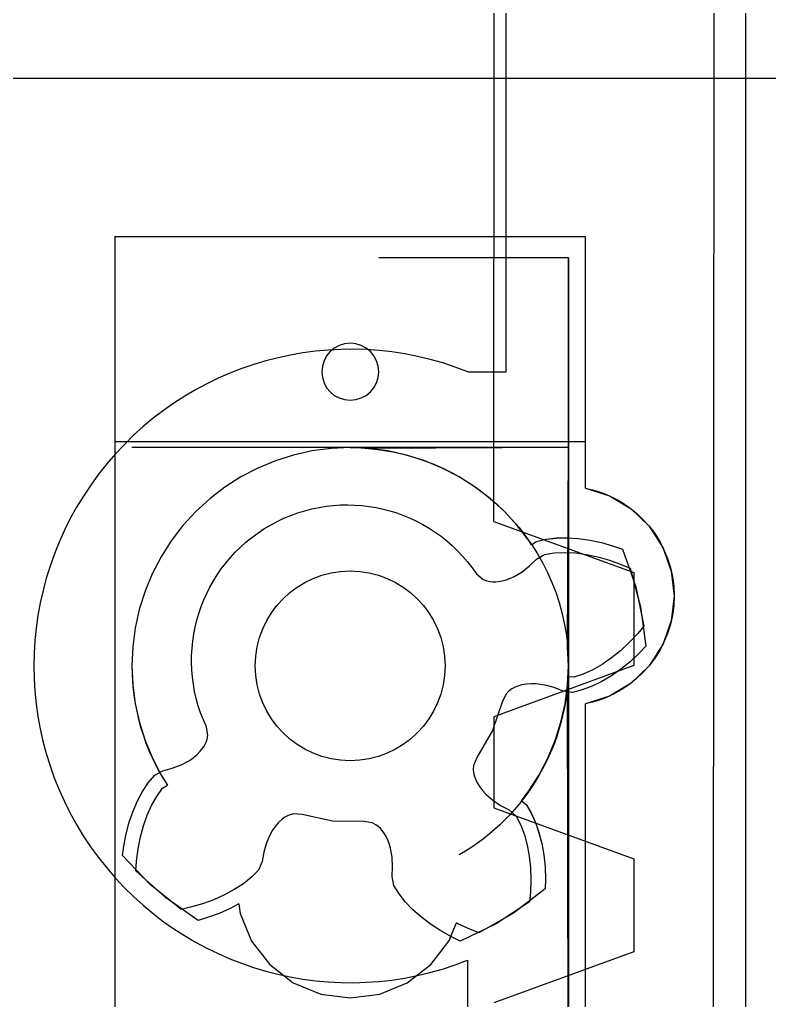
# Model space of a CAD drawing. Header units: millimetres. Extents: x -658 to 1307, y -81 to 472.
# Drawn here: x 647.59 to 667.35, y 362.28 to 388.12 of the extents above; entities that cross this region are included whole.
import ezdxf

# ---------------------------------------------------------------- set-up
doc = ezdxf.new("R2010")
doc.units = ezdxf.units.MM
doc.layers.get('0').update_dxf_attribs({"true_color": 0xffffff})
for name, color, linetype, true_color in [('a', 7, 'Continuous', 0xffffff), ('gears', 134, 'Continuous', 0x009987), ('Layer2', 36, 'Continuous', 0x664400), ('Layer3', 134, 'Continuous', 0x009987), ('Layer4', 252, 'Continuous', 0x777799), ('Layer5', 134, 'Continuous', 0x009987), ('servo', 36, 'Continuous', 0x664400)]:
    doc.layers.add(name, color=color, linetype=linetype, true_color=true_color)

# ---------------------------------------------------------------- blocks, each defined once
blk = doc.blocks.new('Group_6')
at = {"color": 7, "true_color": 0xffffff}
for p, q in [((25.868, 89.186, 0), (25.868, 6.143, 0)), ((25.868, 89.186, 5), (25.868, 6.143, 5)), ((32.169, 34.225, 0), (32.169, 64.106, 0)), ((32.169, 34.225, 5), (32.169, 64.106, 5)), ((33.185, 34.225, 0), (32.169, 34.225, 0)), ((33.185, 34.225, 5), (32.169, 34.225, 5)), ((32.169, 34.225, 0), (32.169, 34.225, 5)), ((33.185, 34.225, 0), (33.185, 34.225, 5)), ((33.19, 18.719, 0), (33.205, 6.143, 0)), ((33.19, 18.719, 5), (33.205, 6.143, 5)), ((33.19, 18.719, 0), (33.19, 18.719, 5))]:
    blk.add_line(p, q, dxfattribs=at)
for p, q in [((34.927, 34.707, 0), (34.927, 34.707, 5)), ((35.827, 34.804, 0), (35.827, 34.804, 5)), ((36.732, 34.803, 0), (36.732, 34.803, 5)), ((37.631, 34.704, 0), (37.631, 34.704, 5)), ((34.043, 34.514, 0), (34.043, 34.513, 5)), ((38.515, 34.508, 0), (38.515, 34.508, 5)), ((39.372, 34.218, 0), (39.372, 34.218, 5)), ((40.192, 33.837, 0), (40.192, 33.837, 5)), ((40.967, 33.369, 0), (40.967, 33.369, 5)), ((41.686, 32.819, 0), (41.686, 32.819, 5)), ((42.342, 32.196, 0), (42.342, 32.196, 5)), ((42.926, 31.505, 0), (42.926, 31.505, 5)), ((43.432, 30.754, 0), (43.432, 30.754, 5)), ((43.853, 29.954, 0), (43.853, 29.953, 5)), ((44.186, 29.112, 0), (44.186, 29.112, 5)), ((44.425, 28.239, 0), (44.425, 28.239, 5)), ((44.568, 27.346, 0), (44.568, 27.346, 5)), ((44.614, 26.442, 0), (44.614, 26.442, 5)), ((44.562, 25.539, 0), (44.562, 25.539, 5)), ((44.412, 24.646, 0), (44.412, 24.646, 5)), ((44.167, 23.775, 0), (44.167, 23.775, 5)), ((43.828, 22.936, 0), (43.828, 22.936, 5)), ((43.401, 22.138, 0), (43.401, 22.138, 5)), ((42.89, 21.391, 0), (42.89, 21.391, 5)), ((42.301, 20.705, 0), (42.301, 20.704, 5)), ((41.641, 20.085, 0), (41.641, 20.085, 5)), ((40.918, 19.541, 0), (40.918, 19.541, 5)), ((40.14, 19.079, 0), (40.14, 19.079, 5)), ((39.317, 18.703, 0), (39.317, 18.703, 5)), ((33.986, 18.446, 0), (33.986, 18.446, 5)), ((38.458, 18.419, 0), (38.458, 18.419, 5)), ((34.869, 18.245, 0), (34.869, 18.245, 5)), ((35.768, 18.142, 0), (35.768, 18.142, 5)), ((36.673, 18.137, 0), (36.673, 18.137, 5)), ((37.573, 18.229, 0), (37.573, 18.229, 5))]:
    blk.add_line(p, q)
at = {"color": 7, "true_color": 0xffffff, "extrusion": (-6.16677e-17, -2.45318e-17, -1)}
for centre in [(-36.27, 26.472, 0), (-36.27, 26.472, -5)]:
    blk.add_arc(centre, 8.345, 68.307, 291.6666, dxfattribs=at)
blk = doc.blocks.new('Group_25')
for p, q in [((70.427, 21.714, 0.005), (70.427, 21.714, 4.505)), ((70.916, 21.823, 0.005), (70.916, 21.823, 4.505)), ((71.414, 21.888, 0.005), (71.414, 21.889, 4.505)), ((72.416, 21.889, 0.005), (72.416, 21.889, 4.505)), ((72.913, 21.823, 0.004), (72.913, 21.823, 4.504)), ((73.403, 21.715, 0.004), (73.403, 21.715, 4.504)), ((69.948, 21.563, 0.006), (69.948, 21.563, 4.506)), ((73.881, 21.564, 0.004), (73.881, 21.564, 4.504)), ((69.485, 21.371, 0.006), (69.485, 21.371, 4.506)), ((74.345, 21.372, 0.004), (74.345, 21.372, 4.504)), ((69.04, 21.139, 0.006), (69.04, 21.139, 4.506)), ((74.79, 21.141, 0.004), (74.79, 21.141, 4.504)), ((68.617, 20.87, 0.006), (68.617, 20.87, 4.506)), ((75.213, 20.871, 0.004), (75.213, 20.871, 4.504)), ((68.219, 20.564, 0.006), (68.219, 20.564, 4.506)), ((75.611, 20.566, 0.003), (75.611, 20.566, 4.503)), ((67.849, 20.225, 0.007), (67.849, 20.225, 4.507)), ((75.981, 20.227, 0.003), (75.981, 20.227, 4.503)), ((67.511, 19.855, 0.007), (67.511, 19.855, 4.507)), ((76.32, 19.858, 0.003), (76.32, 19.858, 4.503)), ((67.205, 19.457, 0.007), (67.205, 19.457, 4.507)), ((76.625, 19.46, 0.003), (76.625, 19.46, 4.503)), ((66.936, 19.034, 0.007), (66.936, 19.034, 4.507)), ((66.704, 18.589, 0.007), (66.704, 18.589, 4.507)), ((66.512, 18.126, 0.007), (66.512, 18.126, 4.507)), ((66.362, 17.647, 0.007), (66.362, 17.647, 4.507)), ((66.253, 17.157, 0.007), (66.253, 17.158, 4.507)), ((66.188, 16.66, 0.007), (66.188, 16.66, 4.507)), ((66.188, 15.658, 0.007), (66.188, 15.658, 4.507)), ((77.644, 15.661, 0.003), (77.644, 15.661, 4.503)), ((66.254, 15.16, 0.007), (66.254, 15.161, 4.507)), ((77.579, 15.163, 0.003), (77.579, 15.163, 4.503)), ((66.363, 14.671, 0.007), (66.363, 14.671, 4.507)), ((77.471, 14.674, 0.003), (77.471, 14.674, 4.503)), ((66.513, 14.192, 0.007), (66.513, 14.193, 4.507)), ((77.32, 14.195, 0.003), (77.32, 14.195, 4.503)), ((66.706, 13.729, 0.007), (66.706, 13.729, 4.507)), ((77.128, 13.732, 0.003), (77.128, 13.732, 4.503)), ((66.937, 13.284, 0.007), (66.937, 13.284, 4.507)), ((76.897, 13.287, 0.003), (76.897, 13.287, 4.503)), ((76.627, 12.864, 0.003), (76.627, 12.864, 4.503)), ((69.02, 9.633, 0.006), (69.02, 9.633, 4.506)), ((69.32, 8.91, 0.006), (69.32, 8.91, 4.506)), ((74.516, 8.911, 0.004), (74.516, 8.911, 4.504)), ((69.797, 8.289, 0.006), (69.797, 8.289, 4.506)), ((74.04, 8.29, 0.004), (74.04, 8.29, 4.504)), ((70.418, 7.812, 0.005), (70.418, 7.812, 4.505)), ((73.418, 7.813, 0.004), (73.418, 7.813, 4.504)), ((71.142, 7.512, 0.005), (71.142, 7.513, 4.505)), ((72.695, 7.513, 0.005), (72.695, 7.513, 4.505)), ((71.918, 7.41, 0.005), (71.918, 7.411, 4.505))]:
    blk.add_line(p, q)
at = {"color": 7, "true_color": 0xffffff}
for p, q in [((71.915, 21.91, 0.005), (71.915, 21.911, 4.505)), ((76.694, 19.352, 0.004), (76.694, 19.352, 4.504)), ((66.166, 16.159, 0.007), (66.166, 16.159, 4.507)), ((76.428, 12.603, 0.004), (76.428, 12.603, 4.504)), ((67.05, 10.054, 0.005), (66.272, 10.764, 0.005)), ((67.05, 10.054, 4.505), (66.272, 10.764, 4.505)), ((66.272, 10.764, 0.005), (66.272, 10.764, 4.505)), ((68.986, 9.891, 0.005), (68.986, 9.891, 4.505))]:
    blk.add_line(p, q, dxfattribs=at)
for points in [[(71.915, 21.911, 4.505), (71.414, 21.889, 4.505), (70.916, 21.823, 4.505), (70.427, 21.714, 4.505), (69.948, 21.563, 4.506), (69.485, 21.371, 4.506), (69.04, 21.139, 4.506), (68.617, 20.87, 4.506), (68.219, 20.564, 4.506), (67.849, 20.225, 4.507), (67.511, 19.855, 4.507), (67.205, 19.457, 4.507), (66.936, 19.034, 4.507), (66.704, 18.589, 4.507), (66.512, 18.126, 4.507), (66.362, 17.647, 4.507), (66.253, 17.158, 4.507), (66.188, 16.66, 4.507), (66.166, 16.159, 4.507)], [(71.915, 21.91, 0.005), (71.414, 21.888, 0.005), (70.916, 21.823, 0.005), (70.427, 21.714, 0.005), (69.948, 21.563, 0.006), (69.485, 21.371, 0.006), (69.04, 21.139, 0.006), (68.617, 20.87, 0.006), (68.219, 20.564, 0.006), (67.849, 20.225, 0.007), (67.511, 19.855, 0.007), (67.205, 19.457, 0.007), (66.936, 19.034, 0.007), (66.704, 18.589, 0.007), (66.512, 18.126, 0.007), (66.362, 17.647, 0.007), (66.253, 17.157, 0.007), (66.188, 16.66, 0.007), (66.166, 16.159, 0.007)], [(76.694, 19.352, 4.504), (76.625, 19.46, 4.503), (76.32, 19.858, 4.503), (75.981, 20.227, 4.503), (75.611, 20.566, 4.503), (75.213, 20.871, 4.504), (74.79, 21.141, 4.504), (74.345, 21.372, 4.504), (73.881, 21.564, 4.504), (73.403, 21.715, 4.504), (72.913, 21.823, 4.504), (72.416, 21.889, 4.505), (71.915, 21.911, 4.505)], [(76.694, 19.352, 0.004), (76.625, 19.46, 0.003), (76.32, 19.858, 0.003), (75.981, 20.227, 0.003), (75.611, 20.566, 0.003), (75.213, 20.871, 0.004), (74.79, 21.141, 0.004), (74.345, 21.372, 0.004), (73.881, 21.564, 0.004), (73.403, 21.715, 0.004), (72.913, 21.823, 0.004), (72.416, 21.889, 0.005), (71.915, 21.91, 0.005)], [(66.166, 16.159, 0.007), (66.188, 15.658, 0.007), (66.254, 15.16, 0.007), (66.363, 14.671, 0.007), (66.513, 14.192, 0.007), (66.706, 13.729, 0.007), (66.937, 13.284, 0.007), (67.106, 13.019, 0.006)], [(76.428, 12.603, 0.004), (76.627, 12.864, 0.003), (76.897, 13.287, 0.003), (77.128, 13.732, 0.003), (77.32, 14.195, 0.003), (77.471, 14.674, 0.003), (77.579, 15.163, 0.003), (77.644, 15.661, 0.003), (77.654, 15.875, 0.004)], [(76.428, 12.603, 4.504), (76.627, 12.864, 4.503), (76.897, 13.287, 4.503), (77.128, 13.732, 4.503), (77.32, 14.195, 4.503), (77.471, 14.674, 4.503), (77.579, 15.163, 4.503), (77.644, 15.661, 4.503), (77.654, 15.875, 4.504)], [(68.986, 9.891, 0.005), (69.02, 9.633, 0.006), (69.32, 8.91, 0.006), (69.797, 8.289, 0.006), (70.418, 7.812, 0.005), (71.142, 7.512, 0.005), (71.918, 7.41, 0.005), (72.695, 7.513, 0.005), (73.418, 7.813, 0.004), (74.04, 8.29, 0.004), (74.516, 8.911, 0.004), (74.715, 9.391, 0.004)], [(68.986, 9.891, 4.505), (69.02, 9.633, 4.506), (69.32, 8.91, 4.506), (69.797, 8.289, 4.506), (70.418, 7.812, 4.505), (71.142, 7.513, 4.505), (71.918, 7.411, 4.505), (72.695, 7.513, 4.505), (73.418, 7.813, 4.504), (74.04, 8.29, 4.504), (74.516, 8.911, 4.504), (74.715, 9.391, 4.504)]]:
    blk.add_polyline3d(points, dxfattribs=at)
at = {"color": 7, "true_color": 0xffffff, "extrusion": (0.000409948, -5.98058e-09, 1)}
blk.add_arc((71.914, 16.161, 4.534), 5.75, 180.0146, 213.1508, dxfattribs=at)
at = {"layer": 'a', "color": 7, "true_color": 0xffffff}
for p, q in [((76.694, 19.352, 0.004), (76.821, 19.44, 0.005)), ((76.694, 19.352, 4.504), (76.821, 19.44, 4.505)), ((76.821, 19.44, 0.005), (77.077, 19.499, 0.005)), ((76.821, 19.44, 4.505), (77.077, 19.499, 4.505)), ((76.821, 19.44, 0.005), (76.821, 19.44, 4.505)), ((77.077, 19.499, 4.505), (77.349, 19.53, 4.505)), ((77.077, 19.499, 0.005), (77.349, 19.529, 0.005)), ((77.077, 19.499, 0.005), (77.077, 19.499, 4.505)), ((77.349, 19.529, 0.005), (77.634, 19.535, 0.005)), ((77.349, 19.53, 4.505), (77.634, 19.535, 4.505)), ((77.349, 19.529, 0.005), (77.349, 19.53, 4.505)), ((77.634, 19.535, 0.005), (77.928, 19.516, 0.005)), ((77.634, 19.535, 4.505), (77.928, 19.516, 4.505)), ((77.634, 19.535, 0.005), (77.634, 19.535, 4.505)), ((77.928, 19.516, 0.005), (78.231, 19.474, 0.005)), ((77.928, 19.516, 4.505), (78.231, 19.474, 4.505)), ((77.928, 19.516, 0.005), (77.928, 19.516, 4.505)), ((78.231, 19.474, 0.005), (78.541, 19.407, 0.005)), ((78.231, 19.474, 4.505), (78.541, 19.407, 4.505)), ((78.231, 19.474, 0.005), (78.231, 19.474, 4.505)), ((78.541, 19.407, 0.005), (78.856, 19.317, 0.005)), ((78.541, 19.407, 4.505), (78.856, 19.317, 4.505)), ((78.541, 19.407, 0.005), (78.541, 19.407, 4.505)), ((78.856, 19.317, 0.005), (79.095, 19.234, 0.005)), ((78.856, 19.317, 4.505), (79.095, 19.234, 4.505)), ((78.856, 19.317, 0.005), (78.856, 19.317, 4.505)), ((79.095, 19.234, 0.005), (79.443, 18.24, 0.005)), ((79.095, 19.234, 4.505), (79.443, 18.241, 4.505)), ((79.095, 19.234, 0.005), (79.095, 19.234, 4.505)), ((79.443, 18.241, 4.505), (79.654, 17.209, 4.505)), ((79.443, 18.24, 0.005), (79.443, 18.241, 4.505)), ((79.443, 18.24, 0.005), (79.654, 17.209, 0.005)), ((79.654, 17.209, 0.005), (79.492, 17.015, 0.005)), ((79.654, 17.209, 4.505), (79.492, 17.015, 4.505)), ((79.654, 17.209, 0.005), (79.654, 17.209, 4.505)), ((79.492, 17.015, 0.005), (79.268, 16.776, 0.005)), ((79.492, 17.015, 4.505), (79.268, 16.776, 4.505)), ((79.492, 17.015, 0.005), (79.492, 17.015, 4.505)), ((79.037, 16.56, 0.005), (78.798, 16.368, 0.005)), ((79.037, 16.56, 4.505), (78.798, 16.368, 4.505)), ((79.268, 16.776, 0.005), (79.037, 16.56, 0.005)), ((79.268, 16.776, 4.505), (79.037, 16.56, 4.505)), ((79.037, 16.56, 0.005), (79.037, 16.56, 4.505)), ((79.268, 16.776, 0.005), (79.268, 16.776, 4.505)), ((78.798, 16.368, 0.005), (78.555, 16.201, 0.005)), ((78.798, 16.368, 4.505), (78.555, 16.201, 4.505)), ((78.798, 16.368, 0.005), (78.798, 16.368, 4.505)), ((78.308, 16.059, 0.005), (78.059, 15.946, 0.005)), ((78.308, 16.059, 4.505), (78.059, 15.946, 4.505)), ((78.555, 16.201, 0.005), (78.308, 16.059, 0.005)), ((78.555, 16.201, 4.505), (78.308, 16.059, 4.505)), ((78.308, 16.059, 0.005), (78.308, 16.059, 4.505)), ((78.555, 16.201, 0.005), (78.555, 16.201, 4.505)), ((77.809, 15.864, 0.005), (77.654, 15.875, 0.004)), ((77.809, 15.865, 4.505), (77.654, 15.875, 4.504)), ((77.654, 15.875, 0.004), (77.654, 15.875, 4.504)), ((78.059, 15.946, 0.005), (77.809, 15.864, 0.005)), ((78.059, 15.946, 4.505), (77.809, 15.865, 4.505)), ((77.809, 15.864, 0.005), (77.809, 15.865, 4.505)), ((78.059, 15.946, 0.005), (78.059, 15.946, 4.505)), ((66.82, 12.723, 4.505), (66.975, 12.936, 4.505)), ((66.821, 12.723, 0.005), (66.975, 12.936, 0.005)), ((66.975, 12.936, 0.005), (67.106, 13.019, 0.006)), ((66.975, 12.936, 4.505), (67.106, 13.019, 4.506)), ((66.975, 12.936, 0.005), (66.975, 12.936, 4.505)), ((67.106, 13.019, 0.006), (67.106, 13.019, 4.506)), ((66.685, 12.485, 0.005), (66.821, 12.723, 0.005)), ((66.685, 12.485, 4.505), (66.82, 12.723, 4.505)), ((66.821, 12.723, 0.005), (66.82, 12.723, 4.505)), ((66.569, 12.226, 0.005), (66.685, 12.485, 0.005)), ((66.569, 12.226, 4.505), (66.685, 12.485, 4.505)), ((66.685, 12.485, 0.005), (66.685, 12.485, 4.505)), ((76.428, 12.603, 0.004), (76.551, 12.509, 0.005)), ((76.428, 12.603, 4.504), (76.551, 12.509, 4.505)), ((76.551, 12.509, 0.005), (76.686, 12.283, 0.005)), ((76.551, 12.509, 4.505), (76.686, 12.284, 4.505)), ((76.551, 12.509, 0.005), (76.551, 12.509, 4.505)), ((66.47, 11.947, 0.005), (66.569, 12.226, 0.005)), ((66.47, 11.947, 4.505), (66.569, 12.226, 4.505)), ((66.569, 12.226, 0.005), (66.569, 12.226, 4.505)), ((76.686, 12.284, 4.505), (76.799, 12.034, 4.505)), ((76.686, 12.283, 0.005), (76.686, 12.284, 4.505)), ((76.686, 12.283, 0.005), (76.799, 12.034, 0.005)), ((66.391, 11.652, 0.005), (66.47, 11.947, 0.005)), ((66.391, 11.652, 4.505), (66.47, 11.947, 4.505)), ((66.47, 11.947, 0.005), (66.47, 11.947, 4.505)), ((76.799, 12.034, 0.005), (76.892, 11.765, 0.005)), ((76.799, 12.034, 4.505), (76.892, 11.766, 4.505)), ((76.799, 12.034, 0.005), (76.799, 12.034, 4.505)), ((66.33, 11.341, 0.005), (66.391, 11.652, 0.005)), ((66.33, 11.341, 4.505), (66.391, 11.652, 4.505)), ((66.391, 11.652, 0.005), (66.391, 11.652, 4.505)), ((76.892, 11.766, 4.505), (76.966, 11.48, 4.505)), ((76.892, 11.765, 0.005), (76.892, 11.766, 4.505)), ((76.892, 11.765, 0.005), (76.966, 11.479, 0.005)), ((76.966, 11.48, 4.505), (77.019, 11.178, 4.505)), ((76.966, 11.479, 0.005), (76.966, 11.48, 4.505)), ((76.966, 11.479, 0.005), (77.019, 11.178, 0.005)), ((66.289, 11.016, 0.005), (66.33, 11.341, 0.005)), ((66.289, 11.016, 4.505), (66.33, 11.341, 4.505)), ((66.33, 11.341, 0.005), (66.33, 11.341, 4.505)), ((77.019, 11.178, 0.005), (77.051, 10.863, 0.005)), ((77.019, 11.178, 4.505), (77.051, 10.863, 4.505)), ((77.019, 11.178, 0.005), (77.019, 11.178, 4.505)), ((66.272, 10.764, 0.005), (66.289, 11.016, 0.005)), ((66.272, 10.764, 4.505), (66.289, 11.016, 4.505)), ((66.289, 11.016, 0.005), (66.289, 11.016, 4.505)), ((77.051, 10.863, 0.005), (77.063, 10.536, 0.005)), ((77.051, 10.863, 4.505), (77.063, 10.536, 4.505)), ((77.051, 10.863, 0.005), (77.051, 10.863, 4.505)), ((77.063, 10.536, 0.005), (77.057, 10.283, 0.005)), ((77.063, 10.536, 4.505), (77.057, 10.283, 4.505)), ((77.063, 10.536, 0.005), (77.063, 10.536, 4.505)), ((77.057, 10.283, 0.005), (76.22, 9.645, 0.005)), ((77.057, 10.283, 4.505), (76.22, 9.645, 4.505)), ((77.057, 10.283, 0.005), (77.057, 10.283, 4.505)), ((67.915, 9.455, 0.005), (67.05, 10.054, 0.005)), ((67.915, 9.455, 4.505), (67.05, 10.054, 4.505)), ((67.05, 10.054, 0.005), (67.05, 10.054, 4.505)), ((68.986, 9.891, 4.505), (68.754, 9.768, 4.505)), ((68.986, 9.891, 0.005), (68.755, 9.768, 0.005)), ((68.465, 9.64, 0.005), (68.157, 9.527, 0.005)), ((68.465, 9.64, 4.505), (68.157, 9.528, 4.505)), ((68.755, 9.768, 0.005), (68.465, 9.64, 0.005)), ((68.754, 9.768, 4.505), (68.465, 9.64, 4.505)), ((68.465, 9.64, 0.005), (68.465, 9.64, 4.505)), ((68.755, 9.768, 0.005), (68.754, 9.768, 4.505)), ((76.22, 9.645, 0.005), (75.305, 9.125, 0.005)), ((76.22, 9.645, 4.505), (75.305, 9.125, 4.505)), ((76.22, 9.645, 0.005), (76.22, 9.645, 4.505)), ((68.157, 9.528, 4.505), (67.915, 9.455, 4.505)), ((68.157, 9.527, 0.005), (67.915, 9.455, 0.005)), ((67.915, 9.455, 0.005), (67.915, 9.455, 4.505)), ((68.157, 9.527, 0.005), (68.157, 9.528, 4.505)), ((74.774, 9.358, 0.005), (74.715, 9.391, 0.004)), ((74.774, 9.359, 4.505), (74.715, 9.391, 4.504)), ((74.715, 9.391, 0.004), (74.715, 9.391, 4.504)), ((75.07, 9.219, 4.505), (74.774, 9.359, 4.505)), ((74.774, 9.358, 0.005), (74.774, 9.359, 4.505)), ((75.07, 9.219, 0.005), (74.774, 9.358, 0.005)), ((75.305, 9.125, 0.005), (75.07, 9.219, 0.005)), ((75.305, 9.125, 4.505), (75.07, 9.219, 4.505)), ((75.07, 9.219, 0.005), (75.07, 9.219, 4.505)), ((75.305, 9.125, 0.005), (75.305, 9.125, 4.505))]:
    blk.add_line(p, q, dxfattribs=at)
blk = doc.blocks.new('Group_29')
for p, q in [((60.544, 19.394, 0.006), (60.544, 19.394, 3.206)), ((60.725, 19.469, 0.006), (60.725, 19.469, 3.206)), ((60.919, 19.495, 0.006), (60.919, 19.495, 3.206)), ((61.113, 19.469, 0.006), (61.113, 19.469, 3.206)), ((61.294, 19.394, 0.006), (61.294, 19.394, 3.206)), ((60.388, 19.275, 0.006), (60.388, 19.275, 3.206)), ((61.449, 19.275, 0.006), (61.449, 19.275, 3.206)), ((60.194, 18.939, 0.006), (60.194, 18.939, 3.206)), ((60.269, 19.12, 0.006), (60.269, 19.12, 3.206)), ((61.568, 19.12, 0.006), (61.568, 19.12, 3.206)), ((61.643, 18.939, 0.006), (61.643, 18.939, 3.206)), ((60.169, 18.745, 0.006), (60.169, 18.745, 3.206)), ((61.669, 18.745, 0.006), (61.669, 18.745, 3.206)), ((60.194, 18.551, 0.006), (60.194, 18.551, 3.206)), ((60.269, 18.37, 0.006), (60.269, 18.37, 3.206)), ((61.568, 18.37, 0.006), (61.568, 18.37, 3.206)), ((61.643, 18.551, 0.006), (61.643, 18.551, 3.206)), ((60.388, 18.215, 0.006), (60.388, 18.215, 3.206)), ((60.544, 18.095, 0.006), (60.544, 18.095, 3.206)), ((61.294, 18.095, 0.006), (61.294, 18.095, 3.206)), ((61.449, 18.215, 0.006), (61.449, 18.215, 3.206)), ((60.725, 18.02, 0.006), (60.725, 18.02, 3.206)), ((60.919, 17.995, 0.006), (60.919, 17.995, 3.206)), ((61.113, 18.02, 0.006), (61.113, 18.02, 3.206)), ((67.751, 15.473, 0.005), (67.751, 15.473, 3.205)), ((68.318, 15.133, 0.005), (68.318, 15.133, 3.205)), ((68.794, 14.673, 0.005), (68.794, 14.673, 3.205)), ((69.153, 14.117, 0.004), (69.153, 14.117, 3.204)), ((69.376, 13.494, 0.004), (69.376, 13.494, 3.204)), ((69.452, 12.836, 0.004), (69.452, 12.836, 3.204)), ((69.376, 12.179, 0.004), (69.376, 12.179, 3.204)), ((69.153, 11.556, 0.004), (69.153, 11.556, 3.204)), ((68.794, 11, 0.004), (68.794, 11, 3.204)), ((68.318, 10.539, 0.005), (68.318, 10.54, 3.205)), ((67.751, 10.199, 0.005), (67.751, 10.199, 3.205))]:
    blk.add_line(p, q)
at = {"color": 7, "true_color": 0xffffff}
for p, q in [((54.72, 16.895, 0.007), (54.72, -5.905, 0.007)), ((67.121, 16.895, 0.007), (54.72, 16.895, 0.007)), ((54.72, 16.895, 3.207), (54.72, -5.905, 3.207)), ((67.121, 16.895, 3.207), (54.72, 16.895, 3.207)), ((54.72, 16.895, 0.007), (54.72, 16.895, 3.207)), ((67.121, 15.675, 0.005), (67.121, 16.895, 0.007)), ((67.121, 15.675, 3.205), (67.121, 16.895, 3.207)), ((67.121, 16.895, 0.007), (67.121, 16.895, 3.207)), ((67.121, 15.675, 0.005), (67.121, 15.675, 3.205)), ((67.121, -5.905, 0.007), (67.121, 9.997, 0.005)), ((67.121, -5.905, 3.207), (67.121, 9.997, 3.205)), ((67.121, 9.997, 0.005), (67.121, 9.997, 3.205))]:
    blk.add_line(p, q, dxfattribs=at)
for points in [[(67.121, 15.675, 0.005), (67.751, 15.473, 0.005), (68.318, 15.133, 0.005), (68.794, 14.673, 0.005), (69.153, 14.117, 0.004), (69.376, 13.494, 0.004), (69.452, 12.836, 0.004), (69.376, 12.179, 0.004), (69.153, 11.556, 0.004), (68.794, 11, 0.004), (68.318, 10.539, 0.005), (67.751, 10.199, 0.005), (67.121, 9.997, 0.005)], [(67.121, 15.675, 3.205), (67.751, 15.473, 3.205), (68.318, 15.133, 3.205), (68.794, 14.673, 3.205), (69.153, 14.117, 3.204), (69.376, 13.494, 3.204), (69.452, 12.836, 3.204), (69.376, 12.179, 3.204), (69.153, 11.556, 3.204), (68.794, 11, 3.204), (68.318, 10.54, 3.205), (67.751, 10.199, 3.205), (67.121, 9.997, 3.205)]]:
    blk.add_polyline3d(points, dxfattribs=at)
at = {"color": 7, "true_color": 0xffffff, "extrusion": (0, 0, -1)}
for centre in [(-60.919, 18.745, -0.006), (-60.919, 18.745, -3.206)]:
    blk.add_circle(centre, 0.75, dxfattribs=at)
blk = doc.blocks.new('Group_30')
at = {"color": 7, "true_color": 0xffffff}
for p, q in [((0, 41.95, 0), (97.2, 41.95, 0)), ((0, 41.95, 4.5), (97.2, 41.95, 4.5)), ((30.081, 31.155, -0.001), (30.081, 37.785, -0.001)), ((42.481, 37.785, -0.001), (30.081, 37.785, -0.001)), ((42.481, 37.785, 4.499), (30.081, 37.785, 4.499)), ((30.081, 31.155, 4.499), (30.081, 37.785, 4.499)), ((30.081, 37.785, -0.001), (30.081, 37.785, 4.499)), ((42.481, 37.785, -0.001), (42.481, 3.993, -0.001)), ((42.481, 37.785, 4.499), (42.481, 3.993, 4.499)), ((42.481, 37.785, -0.001), (42.481, 37.785, 4.499)), ((30.081, 31.155, -0.001), (30.081, 31.155, 4.499)), ((30.081, 3.993, -0.001), (30.081, 25.477, -0.001)), ((30.081, 3.993, 4.499), (30.081, 25.477, 4.499)), ((30.081, 25.477, -0.001), (30.081, 25.477, 4.499))]:
    blk.add_line(p, q, dxfattribs=at)
for p, q in [((29.451, 30.953, -0.001), (29.451, 30.953, 4.499)), ((28.883, 30.614, -0.001), (28.883, 30.614, 4.499)), ((28.406, 30.153, -0.001), (28.407, 30.153, 4.499)), ((28.047, 29.597, -0.001), (28.048, 29.597, 4.499)), ((27.824, 28.974, -0.001), (27.824, 28.974, 4.499)), ((27.748, 28.316, -0.001), (27.749, 28.316, 4.499)), ((27.824, 27.658, -0.001), (27.824, 27.658, 4.499)), ((28.047, 27.035, -0.001), (28.048, 27.035, 4.499)), ((28.406, 26.479, -0.001), (28.407, 26.479, 4.499)), ((28.883, 26.019, -0.001), (28.883, 26.019, 4.499)), ((29.451, 25.679, -0.001), (29.451, 25.679, 4.499))]:
    blk.add_line(p, q)
for centre in [(30.642, 28.316, -0.001), (30.643, 28.316, 4.499)]:
    blk.add_arc(centre, 2.894, 101.1808, 258.8192, dxfattribs=at)
blk = doc.blocks.new('Group_23')
for p, q in [((17.63, -5.06, 0), (17.676, 64.36, 0)), ((17.63, -5.06, 3.2), (17.676, 64.36, 3.2))]:
    blk.add_line(p, q)
at = {"layer": 'a'}
for p, q in [((11.846, 19.076, 0), (11.868, 52.903, 0)), ((11.846, 19.076, 3.2), (11.868, 52.903, 3.2)), ((11.846, 19.076, 0), (15.54, 17.732, 0)), ((11.846, 19.076, 3.2), (15.54, 17.732, 3.2)), ((11.846, 19.076, 0), (11.846, 19.076, 3.2)), ((15.54, 17.732, 0), (15.54, 15.279, 0)), ((15.54, 17.732, 3.2), (15.54, 15.279, 3.2)), ((15.54, 17.732, 0), (15.54, 17.732, 3.2)), ((15.54, 15.279, 0), (11.846, 13.934, 0)), ((15.54, 15.279, 3.2), (11.846, 13.934, 3.2)), ((15.54, 15.279, 0), (15.54, 15.279, 3.2)), ((11.846, 13.934, 0), (11.846, 11.536, 0)), ((11.846, 13.934, 3.2), (11.846, 11.536, 3.2)), ((11.846, 13.934, 0), (11.846, 13.934, 3.2)), ((11.846, 11.536, 0), (15.54, 10.192, 0)), ((11.846, 11.536, 3.2), (15.54, 10.192, 3.2)), ((11.846, 11.536, 0), (11.846, 11.536, 3.2)), ((15.54, 10.192, 0), (15.54, 7.739, 0)), ((15.54, 10.192, 3.2), (15.54, 7.739, 3.2)), ((15.54, 10.192, 0), (15.54, 10.192, 3.2)), ((15.54, 7.739, 0), (11.846, 6.394, 0)), ((15.54, 7.739, 3.2), (11.846, 6.394, 3.2)), ((15.54, 7.739, 0), (15.54, 7.739, 3.2))]:
    blk.add_line(p, q, dxfattribs=at)
blk = doc.blocks.new('Group_24')
for p, q in [((6.82, 11.452), (6.82, 11.452, 3.2)), ((7.329, 11.493), (7.329, 11.493, 3.2)), ((7.839, 11.469), (7.839, 11.469, 3.2)), ((8.343, 11.382), (8.343, 11.382, 3.2)), ((5.836, 11.184), (5.836, 11.184, 3.2)), ((6.32, 11.349), (6.32, 11.349, 3.2)), ((8.831, 11.234), (8.831, 11.234, 3.2)), ((5.377, 10.961), (5.377, 10.961, 3.2)), ((9.298, 11.026), (9.298, 11.026, 3.2)), ((4.949, 10.682), (4.949, 10.682, 3.2)), ((9.735, 10.761), (9.735, 10.761, 3.2)), ((4.559, 10.352), (4.559, 10.352, 3.2)), ((10.135, 10.444), (10.135, 10.444, 3.2)), ((10.494, 10.08), (10.494, 10.08, 3.2)), ((4.213, 9.976), (4.213, 9.976, 3.2)), ((6.828, 9.665), (6.828, 9.665, 3.2)), ((7.149, 9.729), (7.149, 9.729, 3.2)), ((7.475, 9.751), (7.475, 9.751, 3.2)), ((7.802, 9.73), (7.802, 9.73, 3.2)), ((8.123, 9.666), (8.123, 9.666, 3.2)), ((3.916, 9.56), (3.916, 9.56, 3.2)), ((6.226, 9.415), (6.226, 9.415, 3.2)), ((6.519, 9.56), (6.519, 9.56, 3.2)), ((8.432, 9.561), (8.432, 9.561, 3.2)), ((8.726, 9.417), (8.726, 9.417, 3.2)), ((3.674, 9.111), (3.674, 9.111, 3.2)), ((5.954, 9.233), (5.954, 9.233, 3.2)), ((8.998, 9.235), (8.998, 9.235, 3.2)), ((5.708, 9.017), (5.708, 9.017, 3.2)), ((9.244, 9.02), (9.244, 9.02, 3.2)), ((3.489, 8.634), (3.489, 8.634, 3.2)), ((5.493, 8.771), (5.493, 8.771, 3.2)), ((9.46, 8.774), (9.46, 8.774, 3.2)), ((5.311, 8.499), (5.311, 8.499, 3.2)), ((9.642, 8.503), (9.642, 8.503, 3.2)), ((3.365, 8.139), (3.365, 8.139, 3.2)), ((5.167, 8.206), (5.167, 8.206, 3.2)), ((9.786, 8.209), (9.786, 8.209, 3.2)), ((5.062, 7.896), (5.062, 7.896, 3.2)), ((9.892, 7.9), (9.892, 7.9, 3.2)), ((3.304, 7.632), (3.304, 7.632, 3.2)), ((4.999, 7.575), (4.999, 7.575, 3.2)), ((9.956, 7.579), (9.956, 7.579, 3.2)), ((4.977, 7.249), (4.977, 7.249, 3.2)), ((9.977, 7.253), (9.977, 7.253, 3.2)), ((3.306, 7.121), (3.306, 7.121, 3.2)), ((4.999, 6.923), (4.999, 6.923, 3.2)), ((9.956, 6.927), (9.956, 6.927, 3.2)), ((3.372, 6.614), (3.372, 6.614, 3.2)), ((5.063, 6.602), (5.063, 6.602, 3.2)), ((9.893, 6.606), (9.893, 6.606, 3.2)), ((5.169, 6.292), (5.169, 6.292, 3.2)), ((9.788, 6.296), (9.788, 6.296, 3.2)), ((3.5, 6.12), (3.5, 6.12, 3.2)), ((5.313, 5.999), (5.313, 5.999, 3.2)), ((9.644, 6.003), (9.644, 6.003, 3.2)), ((5.495, 5.727), (5.495, 5.727, 3.2)), ((9.462, 5.731), (9.462, 5.731, 3.2)), ((5.711, 5.482), (5.711, 5.482, 3.2)), ((9.247, 5.484), (9.247, 5.484, 3.2)), ((5.957, 5.266), (5.957, 5.266, 3.2)), ((9.001, 5.269), (9.001, 5.269, 3.2)), ((6.229, 5.085), (6.229, 5.085, 3.2)), ((6.523, 4.94), (6.523, 4.94, 3.2)), ((8.436, 4.942), (8.436, 4.942, 3.2)), ((8.729, 5.087), (8.729, 5.087, 3.2)), ((6.832, 4.836), (6.832, 4.836, 3.2)), ((7.153, 4.772), (7.153, 4.772, 3.2)), ((7.479, 4.751), (7.479, 4.751, 3.2)), ((7.806, 4.772), (7.806, 4.772, 3.2)), ((8.126, 4.837), (8.126, 4.837, 3.2))]:
    blk.add_line(p, q)
at = {"color": 12, "true_color": 0xcc0000}
blk.add_line((10.804, 9.674), (10.804, 9.674, 3.2), dxfattribs=at)
for centre in [(7.477, 7.251), (7.477, 7.251, 3.2)]:
    blk.add_circle(centre, 2.5, dxfattribs=at)
at = {"color": 12, "true_color": 0xcc0000, "extrusion": (-1.13846e-16, 2.4144e-16, -1)}
for centre in [(-7.397, 7.393), (-7.397, 7.393, -3.2)]:
    blk.add_arc(centre, 4.1, 334.7547, 146.2054, dxfattribs=at)
at = {"layer": 'a', "color": 12, "true_color": 0xcc0000}
for p, q in [((12.384, 10.061), (12.595, 10.187)), ((12.384, 10.061, 3.2), (12.595, 10.187, 3.2)), ((12.595, 10.187), (12.855, 10.228)), ((12.595, 10.187, 3.2), (12.855, 10.228, 3.2)), ((12.595, 10.187), (12.595, 10.187, 3.2)), ((12.855, 10.228), (13.129, 10.24)), ((12.855, 10.228, 3.2), (13.129, 10.24, 3.2)), ((12.855, 10.228), (12.855, 10.228, 3.2)), ((13.129, 10.24), (13.413, 10.226)), ((13.129, 10.24, 3.2), (13.413, 10.226, 3.2)), ((13.129, 10.24), (13.129, 10.24, 3.2)), ((13.413, 10.226), (13.705, 10.187)), ((13.413, 10.226, 3.2), (13.705, 10.187, 3.2)), ((13.413, 10.226), (13.413, 10.226, 3.2)), ((13.705, 10.187), (14.005, 10.124)), ((13.705, 10.187, 3.2), (14.005, 10.124, 3.2)), ((13.705, 10.187), (13.705, 10.187, 3.2)), ((14.005, 10.124), (14.309, 10.036)), ((14.005, 10.124, 3.2), (14.309, 10.036, 3.2)), ((14.005, 10.124), (14.005, 10.124, 3.2)), ((12.005, 9.729), (12.202, 9.883)), ((12.005, 9.729, 3.2), (12.202, 9.883, 3.2)), ((12.202, 9.883), (12.384, 10.061)), ((12.202, 9.883, 3.2), (12.384, 10.061, 3.2)), ((12.202, 9.883), (12.202, 9.883, 3.2)), ((12.384, 10.061), (12.384, 10.061, 3.2)), ((14.309, 10.036), (14.617, 9.925)), ((14.309, 10.036, 3.2), (14.617, 9.925, 3.2)), ((14.309, 10.036), (14.309, 10.036, 3.2)), ((14.617, 9.925), (14.85, 9.825)), ((14.617, 9.925, 3.2), (14.85, 9.825, 3.2)), ((14.617, 9.925), (14.617, 9.925, 3.2)), ((14.85, 9.825), (15.129, 8.81)), ((14.85, 9.825, 3.2), (15.129, 8.81, 3.2)), ((14.85, 9.825), (14.85, 9.825, 3.2)), ((10.804, 9.674), (10.978, 9.528)), ((10.804, 9.674, 3.2), (10.978, 9.528, 3.2)), ((11.681, 9.552), (11.794, 9.603)), ((11.681, 9.552, 3.2), (11.794, 9.603, 3.2)), ((11.794, 9.603), (12.005, 9.729)), ((11.794, 9.603, 3.2), (12.005, 9.729, 3.2)), ((11.794, 9.603), (11.794, 9.603, 3.2)), ((12.005, 9.729), (12.005, 9.729, 3.2)), ((10.978, 9.528), (11.075, 9.491)), ((10.978, 9.528, 3.2), (11.075, 9.491, 3.2)), ((10.978, 9.528), (10.978, 9.528, 3.2)), ((11.075, 9.491), (11.158, 9.473)), ((11.075, 9.491, 3.2), (11.158, 9.473, 3.2)), ((11.075, 9.491), (11.075, 9.491, 3.2)), ((11.158, 9.473), (11.234, 9.466)), ((11.158, 9.473, 3.2), (11.234, 9.466, 3.2)), ((11.158, 9.473), (11.158, 9.473, 3.2)), ((11.234, 9.466), (11.306, 9.466)), ((11.234, 9.466, 3.2), (11.306, 9.466, 3.2)), ((11.234, 9.466), (11.234, 9.466, 3.2)), ((11.306, 9.466), (11.439, 9.48)), ((11.306, 9.466, 3.2), (11.439, 9.48, 3.2)), ((11.306, 9.466), (11.306, 9.466, 3.2)), ((11.439, 9.48), (11.563, 9.51)), ((11.439, 9.48, 3.2), (11.563, 9.51, 3.2)), ((11.439, 9.48), (11.439, 9.48, 3.2)), ((11.563, 9.51), (11.681, 9.552)), ((11.563, 9.51, 3.2), (11.681, 9.552, 3.2)), ((11.563, 9.51), (11.563, 9.51, 3.2)), ((11.681, 9.552), (11.681, 9.552, 3.2)), ((15.129, 8.81), (15.269, 7.767)), ((15.129, 8.81, 3.2), (15.269, 7.767, 3.2)), ((15.129, 8.81), (15.129, 8.81, 3.2)), ((15.269, 7.767), (15.094, 7.585)), ((15.269, 7.767, 3.2), (15.094, 7.585, 3.2)), ((15.269, 7.767), (15.269, 7.767, 3.2)), ((15.094, 7.585), (14.855, 7.361)), ((15.094, 7.585, 3.2), (14.855, 7.361, 3.2)), ((15.094, 7.585), (15.094, 7.585, 3.2)), ((14.855, 7.361), (14.609, 7.162)), ((14.855, 7.361, 3.2), (14.609, 7.162, 3.2)), ((14.855, 7.361), (14.855, 7.361, 3.2)), ((14.358, 6.986), (14.104, 6.836)), ((14.358, 6.986, 3.2), (14.104, 6.836, 3.2)), ((14.609, 7.162), (14.358, 6.986)), ((14.609, 7.162, 3.2), (14.358, 6.986, 3.2)), ((14.358, 6.986), (14.358, 6.986, 3.2)), ((14.609, 7.162), (14.609, 7.162, 3.2)), ((11.996, 6.75), (11.867, 6.711)), ((11.996, 6.75, 3.2), (11.867, 6.711, 3.2)), ((12.122, 6.771), (11.996, 6.75)), ((12.122, 6.771, 3.2), (11.996, 6.75, 3.2)), ((11.996, 6.75), (11.996, 6.75, 3.2)), ((12.246, 6.779), (12.122, 6.771)), ((12.246, 6.779, 3.2), (12.122, 6.771, 3.2)), ((12.122, 6.771), (12.122, 6.771, 3.2)), ((12.37, 6.776), (12.246, 6.779)), ((12.37, 6.776, 3.2), (12.246, 6.779, 3.2)), ((12.246, 6.779), (12.246, 6.779, 3.2)), ((12.614, 6.742), (12.37, 6.776)), ((12.614, 6.742, 3.2), (12.37, 6.776, 3.2)), ((12.37, 6.776), (12.37, 6.776, 3.2)), ((12.855, 6.678), (12.614, 6.742)), ((12.855, 6.678, 3.2), (12.614, 6.742, 3.2)), ((12.614, 6.742), (12.614, 6.742, 3.2)), ((14.104, 6.836), (13.848, 6.712)), ((14.104, 6.836, 3.2), (13.848, 6.712, 3.2)), ((14.104, 6.836), (14.104, 6.836, 3.2)), ((11.591, 6.525), (11.487, 6.323)), ((11.591, 6.525, 3.2), (11.487, 6.323, 3.2)), ((11.665, 6.597), (11.591, 6.525)), ((11.665, 6.597, 3.2), (11.591, 6.525, 3.2)), ((11.591, 6.525), (11.591, 6.525, 3.2)), ((11.734, 6.646), (11.665, 6.597)), ((11.734, 6.646, 3.2), (11.665, 6.597, 3.2)), ((11.665, 6.597), (11.665, 6.597, 3.2)), ((11.802, 6.683), (11.734, 6.646)), ((11.802, 6.683, 3.2), (11.734, 6.646, 3.2)), ((11.734, 6.646), (11.734, 6.646, 3.2)), ((11.867, 6.711), (11.802, 6.683)), ((11.867, 6.711, 3.2), (11.802, 6.683, 3.2)), ((11.802, 6.683), (11.802, 6.683, 3.2)), ((11.867, 6.711), (11.867, 6.711, 3.2)), ((13.092, 6.585), (12.855, 6.678)), ((13.092, 6.585, 3.2), (12.855, 6.678, 3.2)), ((12.855, 6.678), (12.855, 6.678, 3.2)), ((13.336, 6.552), (13.092, 6.585)), ((13.336, 6.552, 3.2), (13.092, 6.585, 3.2)), ((13.092, 6.585), (13.092, 6.585, 3.2)), ((13.591, 6.616), (13.336, 6.552)), ((13.591, 6.616, 3.2), (13.336, 6.552, 3.2)), ((13.336, 6.552), (13.336, 6.552, 3.2)), ((13.848, 6.712), (13.591, 6.616)), ((13.848, 6.712, 3.2), (13.591, 6.616, 3.2)), ((13.591, 6.616), (13.591, 6.616, 3.2)), ((13.848, 6.712), (13.848, 6.712, 3.2)), ((11.487, 6.323), (11.223, 5.546)), ((11.487, 6.323, 3.2), (11.223, 5.546, 3.2)), ((11.487, 6.323), (11.487, 6.323, 3.2)), ((3.723, 5.42), (3.689, 5.645)), ((3.723, 5.42, 3.2), (3.689, 5.645, 3.2)), ((3.689, 5.645), (3.689, 5.645, 3.2)), ((11.223, 5.546), (10.81, 4.836)), ((11.223, 5.546, 3.2), (10.81, 4.836, 3.2)), ((11.223, 5.546), (11.223, 5.546, 3.2)), ((3.609, 5.107), (3.645, 5.169)), ((3.609, 5.107, 3.2), (3.645, 5.169, 3.2)), ((3.645, 5.169), (3.678, 5.238)), ((3.645, 5.169, 3.2), (3.678, 5.238, 3.2)), ((3.645, 5.169), (3.645, 5.169, 3.2)), ((3.678, 5.238), (3.706, 5.318)), ((3.678, 5.238, 3.2), (3.706, 5.318, 3.2)), ((3.678, 5.238), (3.678, 5.238, 3.2)), ((3.706, 5.318), (3.723, 5.42)), ((3.706, 5.318, 3.2), (3.723, 5.42, 3.2)), ((3.706, 5.318), (3.706, 5.318, 3.2)), ((3.723, 5.42), (3.723, 5.42, 3.2)), ((3.438, 4.909), (3.527, 5.001)), ((3.438, 4.909, 3.2), (3.527, 5.001, 3.2)), ((3.527, 5.001), (3.609, 5.107)), ((3.527, 5.001, 3.2), (3.609, 5.107, 3.2)), ((3.527, 5.001), (3.527, 5.001, 3.2)), ((3.609, 5.107), (3.609, 5.107, 3.2)), ((3.023, 4.643), (3.24, 4.76)), ((3.023, 4.643, 3.2), (3.24, 4.76, 3.2)), ((3.24, 4.76), (3.342, 4.83)), ((3.24, 4.76, 3.2), (3.342, 4.83, 3.2)), ((3.24, 4.76), (3.24, 4.76, 3.2)), ((3.342, 4.83), (3.438, 4.909)), ((3.342, 4.83, 3.2), (3.438, 4.909, 3.2)), ((3.342, 4.83), (3.342, 4.83, 3.2)), ((3.438, 4.909), (3.438, 4.909, 3.2)), ((10.81, 4.836), (10.725, 4.625)), ((10.81, 4.836, 3.2), (10.725, 4.625, 3.2)), ((10.81, 4.836), (10.81, 4.836, 3.2)), ((2.327, 4.373), (2.544, 4.489)), ((2.327, 4.373, 3.2), (2.544, 4.489, 3.2)), ((2.544, 4.489), (2.79, 4.554)), ((2.544, 4.489, 3.2), (2.79, 4.554, 3.2)), ((2.544, 4.489), (2.544, 4.489, 3.2)), ((2.79, 4.554), (3.023, 4.643)), ((2.79, 4.554, 3.2), (3.023, 4.643, 3.2)), ((2.79, 4.554), (2.79, 4.554, 3.2)), ((3.023, 4.643), (3.023, 4.643, 3.2)), ((10.725, 4.625), (10.72, 4.522)), ((10.725, 4.625, 3.2), (10.72, 4.522, 3.2)), ((10.72, 4.522), (10.729, 4.437)), ((10.72, 4.522, 3.2), (10.729, 4.437, 3.2)), ((10.72, 4.522), (10.72, 4.522, 3.2)), ((10.725, 4.625), (10.725, 4.625, 3.2)), ((10.729, 4.437), (10.745, 4.362)), ((10.729, 4.437, 3.2), (10.745, 4.362, 3.2)), ((10.729, 4.437), (10.729, 4.437, 3.2)), ((2.007, 3.942), (2.158, 4.171)), ((2.007, 3.942, 3.2), (2.158, 4.171, 3.2)), ((2.158, 4.171), (2.327, 4.373)), ((2.158, 4.171, 3.2), (2.327, 4.373, 3.2)), ((2.158, 4.171), (2.158, 4.171, 3.2)), ((2.327, 4.373), (2.327, 4.373, 3.2)), ((10.745, 4.362), (10.767, 4.294)), ((10.745, 4.362, 3.2), (10.767, 4.294, 3.2)), ((10.745, 4.362), (10.745, 4.362, 3.2)), ((10.767, 4.294), (10.822, 4.172)), ((10.767, 4.294, 3.2), (10.822, 4.172, 3.2)), ((10.767, 4.294), (10.767, 4.294, 3.2)), ((10.822, 4.172), (10.889, 4.063)), ((10.822, 4.172, 3.2), (10.889, 4.063, 3.2)), ((10.822, 4.172), (10.822, 4.172, 3.2)), ((1.873, 3.692), (2.007, 3.942)), ((1.873, 3.692, 3.2), (2.007, 3.942, 3.2)), ((2.007, 3.942), (2.007, 3.942, 3.2)), ((10.889, 4.063), (10.965, 3.964)), ((10.889, 4.063, 3.2), (10.965, 3.964, 3.2)), ((10.889, 4.063), (10.889, 4.063, 3.2)), ((10.965, 3.964), (11.048, 3.873)), ((10.965, 3.964, 3.2), (11.048, 3.873, 3.2)), ((10.965, 3.964), (10.965, 3.964, 3.2)), ((1.756, 3.421), (1.873, 3.692)), ((1.756, 3.421, 3.2), (1.873, 3.692, 3.2)), ((1.873, 3.692), (1.873, 3.692, 3.2)), ((11.048, 3.873), (11.234, 3.71)), ((11.048, 3.873, 3.2), (11.234, 3.71, 3.2)), ((11.048, 3.873), (11.048, 3.873, 3.2)), ((11.234, 3.71), (11.441, 3.571)), ((11.234, 3.71, 3.2), (11.441, 3.571, 3.2)), ((11.234, 3.71), (11.234, 3.71, 3.2)), ((1.656, 3.131), (1.756, 3.421)), ((1.656, 3.131, 3.2), (1.756, 3.421, 3.2)), ((1.756, 3.421), (1.756, 3.421, 3.2)), ((11.441, 3.571), (11.666, 3.453)), ((11.441, 3.571, 3.2), (11.666, 3.453, 3.2)), ((11.441, 3.571), (11.441, 3.571, 3.2)), ((11.666, 3.453), (11.851, 3.291)), ((11.666, 3.453, 3.2), (11.851, 3.291, 3.2)), ((11.666, 3.453), (11.666, 3.453, 3.2)), ((1.574, 2.825), (1.656, 3.131)), ((1.574, 2.825, 3.2), (1.656, 3.131, 3.2)), ((1.656, 3.131), (1.656, 3.131, 3.2)), ((5.583, 3.118), (5.5, 3.021)), ((5.583, 3.118, 3.2), (5.5, 3.021, 3.2)), ((5.682, 3.209), (5.583, 3.118)), ((5.682, 3.209, 3.2), (5.583, 3.118, 3.2)), ((5.583, 3.118), (5.583, 3.118, 3.2)), ((5.74, 3.251), (5.682, 3.209)), ((5.74, 3.251, 3.2), (5.682, 3.209, 3.2)), ((5.682, 3.209), (5.682, 3.209, 3.2)), ((5.806, 3.289), (5.74, 3.251)), ((5.806, 3.289, 3.2), (5.74, 3.251, 3.2)), ((5.74, 3.251), (5.74, 3.251, 3.2)), ((5.884, 3.324), (5.806, 3.289)), ((5.884, 3.324, 3.2), (5.806, 3.289, 3.2)), ((5.806, 3.289), (5.806, 3.289, 3.2)), ((5.984, 3.35), (5.884, 3.324)), ((5.984, 3.35, 3.2), (5.884, 3.324, 3.2)), ((5.884, 3.324), (5.884, 3.324, 3.2)), ((6.211, 3.336), (5.984, 3.35)), ((6.211, 3.336, 3.2), (5.984, 3.35, 3.2)), ((5.984, 3.35), (5.984, 3.35, 3.2)), ((7.013, 3.162), (6.211, 3.336)), ((7.013, 3.162, 3.2), (6.211, 3.336, 3.2)), ((6.211, 3.336), (6.211, 3.336, 3.2)), ((7.834, 3.151), (7.013, 3.162)), ((7.834, 3.151, 3.2), (7.013, 3.162, 3.2)), ((7.013, 3.162), (7.013, 3.162, 3.2)), ((8.058, 3.115), (7.834, 3.151)), ((8.058, 3.115, 3.2), (7.834, 3.151, 3.2)), ((7.834, 3.151), (7.834, 3.151, 3.2)), ((8.15, 3.066), (8.058, 3.115)), ((8.15, 3.066, 3.2), (8.058, 3.115, 3.2)), ((8.058, 3.115), (8.058, 3.115, 3.2)), ((11.851, 3.291), (11.97, 3.056)), ((11.851, 3.291, 3.2), (11.97, 3.056, 3.2)), ((11.851, 3.291), (11.851, 3.291, 3.2)), ((5.429, 2.918), (5.368, 2.811)), ((5.429, 2.918, 3.2), (5.368, 2.811, 3.2)), ((5.5, 3.021), (5.429, 2.918)), ((5.5, 3.021, 3.2), (5.429, 2.918, 3.2)), ((5.429, 2.918), (5.429, 2.918, 3.2)), ((5.5, 3.021), (5.5, 3.021, 3.2)), ((8.218, 3.015), (8.15, 3.066)), ((8.218, 3.015, 3.2), (8.15, 3.066, 3.2)), ((8.15, 3.066), (8.15, 3.066, 3.2)), ((8.274, 2.963), (8.218, 3.015)), ((8.274, 2.963, 3.2), (8.218, 3.015, 3.2)), ((8.218, 3.015), (8.218, 3.015, 3.2)), ((8.321, 2.909), (8.274, 2.963)), ((8.321, 2.909, 3.2), (8.274, 2.963, 3.2)), ((8.274, 2.963), (8.274, 2.963, 3.2)), ((8.397, 2.799), (8.321, 2.909)), ((8.397, 2.799, 3.2), (8.321, 2.909, 3.2)), ((8.321, 2.909), (8.321, 2.909, 3.2)), ((11.97, 3.056), (12.066, 2.8)), ((11.97, 3.056, 3.2), (12.066, 2.8, 3.2)), ((11.97, 3.056), (11.97, 3.056, 3.2)), ((1.512, 2.504), (1.574, 2.825)), ((1.512, 2.504, 3.2), (1.574, 2.825, 3.2)), ((1.574, 2.825), (1.574, 2.825, 3.2)), ((5.271, 2.585), (5.203, 2.345)), ((5.271, 2.585, 3.2), (5.203, 2.345, 3.2)), ((5.368, 2.811), (5.271, 2.585)), ((5.368, 2.811, 3.2), (5.271, 2.585, 3.2)), ((5.271, 2.585), (5.271, 2.585, 3.2)), ((5.368, 2.811), (5.368, 2.811, 3.2)), ((8.456, 2.685), (8.397, 2.799)), ((8.456, 2.685, 3.2), (8.397, 2.799, 3.2)), ((8.397, 2.799), (8.397, 2.799, 3.2)), ((8.502, 2.569), (8.456, 2.685)), ((8.502, 2.569, 3.2), (8.456, 2.685, 3.2)), ((8.456, 2.685), (8.456, 2.685, 3.2)), ((12.066, 2.8), (12.141, 2.525)), ((12.066, 2.8, 3.2), (12.141, 2.525, 3.2)), ((12.066, 2.8), (12.066, 2.8, 3.2)), ((1.477, 2.253), (1.512, 2.504)), ((1.477, 2.253, 3.2), (1.512, 2.504, 3.2)), ((1.512, 2.504), (1.512, 2.504, 3.2)), ((5.203, 2.345), (5.16, 2.094)), ((5.203, 2.345, 3.2), (5.16, 2.094, 3.2)), ((5.203, 2.345), (5.203, 2.345, 3.2)), ((8.537, 2.451), (8.502, 2.569)), ((8.537, 2.451, 3.2), (8.502, 2.569, 3.2)), ((8.502, 2.569), (8.502, 2.569, 3.2)), ((8.581, 2.209), (8.537, 2.451)), ((8.581, 2.209, 3.2), (8.537, 2.451, 3.2)), ((8.537, 2.451), (8.537, 2.451, 3.2)), ((12.141, 2.525), (12.194, 2.235)), ((12.141, 2.525, 3.2), (12.194, 2.235, 3.2)), ((12.141, 2.525), (12.141, 2.525, 3.2)), ((2.204, 1.492), (1.477, 2.253)), ((2.204, 1.492, 3.2), (1.477, 2.253, 3.2)), ((1.477, 2.253), (1.477, 2.253, 3.2)), ((5.16, 2.094), (5.063, 1.867)), ((5.16, 2.094, 3.2), (5.063, 1.867, 3.2)), ((5.16, 2.094), (5.16, 2.094, 3.2)), ((8.594, 1.96), (8.581, 2.209)), ((8.594, 1.96, 3.2), (8.581, 2.209, 3.2)), ((8.581, 2.209), (8.581, 2.209, 3.2)), ((12.194, 2.235), (12.227, 1.931)), ((12.194, 2.235, 3.2), (12.227, 1.931, 3.2)), ((12.194, 2.235), (12.194, 2.235, 3.2)), ((5.063, 1.867), (4.877, 1.682)), ((5.063, 1.867, 3.2), (4.877, 1.682, 3.2)), ((5.063, 1.867), (5.063, 1.867, 3.2)), ((8.579, 1.705), (8.594, 1.96)), ((8.579, 1.705, 3.2), (8.594, 1.96, 3.2)), ((8.594, 1.96), (8.594, 1.96, 3.2)), ((12.227, 1.931), (12.238, 1.614)), ((12.227, 1.931, 3.2), (12.238, 1.614, 3.2)), ((12.227, 1.931), (12.227, 1.931, 3.2)), ((4.877, 1.682), (4.662, 1.511)), ((4.877, 1.682, 3.2), (4.662, 1.511, 3.2)), ((4.877, 1.682), (4.877, 1.682, 3.2)), ((8.623, 1.463), (8.579, 1.705)), ((8.623, 1.463, 3.2), (8.579, 1.705, 3.2)), ((8.579, 1.705), (8.579, 1.705, 3.2)), ((12.238, 1.614), (12.227, 1.287)), ((12.238, 1.614, 3.2), (12.227, 1.287, 3.2)), ((12.238, 1.614), (12.238, 1.614, 3.2)), ((3.026, 0.835), (2.204, 1.492)), ((3.026, 0.835, 3.2), (2.204, 1.492, 3.2)), ((2.204, 1.492), (2.204, 1.492, 3.2)), ((4.424, 1.355), (4.165, 1.215)), ((4.424, 1.355, 3.2), (4.165, 1.215, 3.2)), ((4.662, 1.511), (4.424, 1.355)), ((4.662, 1.511, 3.2), (4.424, 1.355, 3.2)), ((4.424, 1.355), (4.424, 1.355, 3.2)), ((4.662, 1.511), (4.662, 1.511, 3.2)), ((8.763, 1.24), (8.623, 1.463)), ((8.763, 1.24, 3.2), (8.623, 1.463, 3.2)), ((8.623, 1.463), (8.623, 1.463, 3.2)), ((3.885, 1.09), (3.588, 0.982)), ((3.885, 1.09, 3.2), (3.588, 0.982, 3.2)), ((4.165, 1.215), (3.885, 1.09)), ((4.165, 1.215, 3.2), (3.885, 1.09, 3.2)), ((3.885, 1.09), (3.885, 1.09, 3.2)), ((4.165, 1.215), (4.165, 1.215, 3.2)), ((8.934, 1.026), (8.763, 1.24)), ((8.934, 1.026, 3.2), (8.763, 1.24, 3.2)), ((8.763, 1.24), (8.763, 1.24, 3.2)), ((12.204, 1.035), (11.325, 0.456)), ((12.204, 1.035, 3.2), (11.325, 0.456, 3.2)), ((12.227, 1.287), (12.204, 1.035)), ((12.227, 1.287, 3.2), (12.204, 1.035, 3.2)), ((12.204, 1.035), (12.204, 1.035, 3.2)), ((12.227, 1.287), (12.227, 1.287, 3.2)), ((3.273, 0.891), (3.026, 0.835)), ((3.273, 0.891, 3.2), (3.026, 0.835, 3.2)), ((3.026, 0.835), (3.026, 0.835, 3.2)), ((3.588, 0.982), (3.273, 0.891)), ((3.588, 0.982, 3.2), (3.273, 0.891, 3.2)), ((3.273, 0.891), (3.273, 0.891, 3.2)), ((3.588, 0.982), (3.588, 0.982, 3.2)), ((9.131, 0.821), (8.934, 1.026)), ((9.131, 0.821, 3.2), (8.934, 1.026, 3.2)), ((8.934, 1.026), (8.934, 1.026, 3.2)), ((9.352, 0.626), (9.131, 0.821)), ((9.352, 0.626, 3.2), (9.131, 0.821, 3.2)), ((9.131, 0.821), (9.131, 0.821, 3.2)), ((9.596, 0.441), (9.352, 0.626)), ((9.596, 0.441, 3.2), (9.352, 0.626, 3.2)), ((9.352, 0.626), (9.352, 0.626, 3.2)), ((9.862, 0.269), (9.596, 0.441)), ((9.862, 0.269, 3.2), (9.596, 0.441, 3.2)), ((9.596, 0.441), (9.596, 0.441, 3.2)), ((10.149, 0.11), (9.862, 0.269)), ((10.149, 0.11, 3.2), (9.862, 0.269, 3.2)), ((9.862, 0.269), (9.862, 0.269, 3.2)), ((11.325, 0.456), (10.376, 0)), ((11.325, 0.456, 3.2), (10.376, 0, 3.2)), ((11.325, 0.456), (11.325, 0.456, 3.2)), ((10.376, 0), (10.149, 0.11)), ((10.376, 0, 3.2), (10.149, 0.11, 3.2)), ((10.149, 0.11), (10.149, 0.11, 3.2)), ((10.376, 0), (10.376, 0, 3.2))]:
    blk.add_line(p, q, dxfattribs=at)
blk = doc.blocks.new('MicroServo_9g')
for p, q in [((10.25, 22.5), (10.25, 26.5)), ((10.25, 22.5), (9.749, 22.5, 0.022)), ((10.751, 22.5, 0.022), (10.25, 22.5)), ((9.749, 20.5, 0.022), (4.5, 20.5)), ((4.5, 20.5), (4.522, 20.5, 5.249)), ((4.5, 20.5), (4.5, 18.5)), ((27, 20.5), (10.751, 20.5, 0.022)), ((-0.5, 16), (-0.5, 18.5)), ((4.5, 18.5), (-0.5, 18.5)), ((-0.5, 18.5), (-0.5, 18.5, 5)), ((4.5, 18.5), (4.5, 18.5, 11.5)), ((-0.5, 16), (4.5, 16)), ((-0.5, 16), (-0.5, 16, 5)), ((4.5, 16), (4.5, 0)), ((4.5, 16), (4.5, 16, 11.5)), ((4.5, 0), (27, 0)), ((4.5, 0), (4.5, 0, 11.5))]:
    blk.add_line(p, q)
at = {"extrusion": (-2.94257e-15, -1, 3.84833e-30)}
blk.add_arc((10.25, 5.75, -26.5), 5.75, 180, 270, dxfattribs=at)
at = {"extrusion": (1.98523e-23, -1, 9.80858e-16)}
blk.add_arc((10.25, 5.75, -26.5), 5.75, 270, 330, dxfattribs=at)
blk = doc.blocks.new('9g_Servo_1')
at = {"color": 8, "true_color": 0x808080}
blk.add_blockref('MicroServo_9g', (-4.5, 0), dxfattribs=at)

msp = doc.modelspace()

# ---------------------------------------------------------------- block references
at = {"layer": 'gears'}
for name, p in [('Group_23', (648.238, 355.821, -8.209)), ('Group_24', (648.826, 363.843, -9.698))]:
    msp.add_blockref(name, p, dxfattribs=at)
at = {"layer": 'Layer2', "extrusion": (0, 0, -1), "zscale": -1}
msp.add_blockref('Group_6', (-692.585, 344.619, 9.5), dxfattribs=at)
at = {"layer": 'Layer3'}
msp.add_blockref('Group_25', (584.385, 354.933, -14.003), dxfattribs=at)
at = {"layer": 'Layer4'}
msp.add_blockref('Group_29', (595.385, 360.098, -17.206), dxfattribs=at)
at = {"layer": 'Layer5', "extrusion": (0, 0, -1), "zscale": -1}
msp.add_blockref('Group_30', (-692.585, 344.619, 21.701), dxfattribs=at)
at = {"layer": 'servo', "color": 131, "true_color": 0x65ffff, "extrusion": (-1, -1.49036e-08, 2.98023e-08), "rotation": 1.7075486689e-06}
msp.add_blockref('9g_Servo_1', (-376.844, -35.998, -662.053), dxfattribs=at)

doc.saveas('drawing.dxf')
